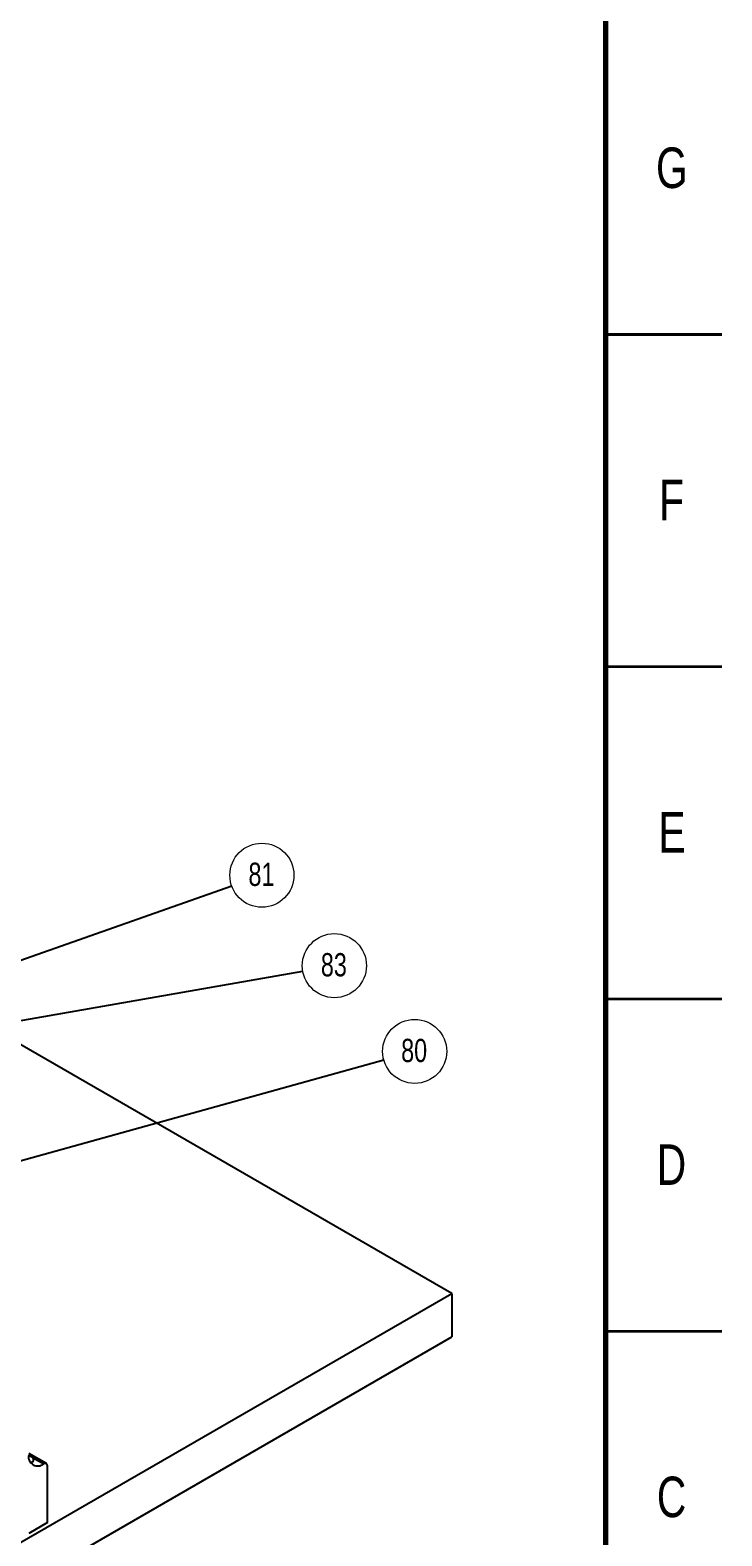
# Model space of a CAD drawing. Header units: millimetres. Extents: x 2 to 839, y 2 to 592.
# Drawn here: x 734.5 to 838.5, y 116.2 to 342.8 of the extents above; entities that cross this region are included whole.
import ezdxf

# ---------------------------------------------------------------- set-up
doc = ezdxf.new("R2010")
doc.units = ezdxf.units.MM
doc.styles.add('SLDTEXTSTYLE0', font='TXT', dxfattribs={"width": 0.75})
doc.dimstyles.new('SLDDIMSTYLE0', dxfattribs={"dimtxt": 0.18, "dimasz": 1.016, "dimexe": 0, "dimexo": 0.0625, "dimgap": 0, "dimtad": 0, "dimtih": 1, "dimtoh": 1, "dimdec": 0, "dimrnd": 1e-09, "dimzin": 0, "dimdsep": 46, "dimtxsty": 'Standard', "dimblk1": 'DOT', "dimblk2": 'DOT', "dimsah": 1, "dimcen": 0.09, "dimadec": 0, "dimazin": 0, "dimtfac": 1.016, "dimtdec": 0, "dimtofl": 0, "dimtmove": 0, "dimatfit": 3, "dimldrblk": 'DOT', "dimfxl": 1, "dimfrac": 2, "dimtolj": 1, "dimtzin": 0, "dimarcsym": 0})

# ---------------------------------------------------------------- blocks, each defined once
blk = doc.blocks.new('SW_NOTE_24')
at = {"color": 0, "linetype": 'Continuous', "lineweight": 0}
blk.add_circle((4.54, 1.6), 4.82, dxfattribs=at)
at = {"color": 0, "linetype": 'Continuous', "lineweight": 0, "insert": (4.47, 3.49), "char_height": 3.5, "attachment_point": 2, "style": 'SLDTEXTSTYLE0'}
blk.add_mtext('81', dxfattribs=at)
blk = doc.blocks.new('_Dot')
at = {"color": 0, "linetype": 'ByBlock', "lineweight": -2}
blk.add_line((-0.5, 0), (-1, 0), dxfattribs=at)
at = {"color": 0, "linetype": 'ByBlock', "const_width": 0.5}
blk.add_lwpolyline([(-0.25, 0, 1), (0.25, 0, 1)], format="xyb", close=True, dxfattribs=at)
blk = doc.blocks.new('SW_NOTE_25')
at = {"color": 0, "linetype": 'Continuous', "lineweight": 0}
blk.add_circle((4.64, 1.29), 4.82, dxfattribs=at)
at = {"color": 0, "linetype": 'Continuous', "lineweight": 0, "insert": (4.57, 3.18), "char_height": 3.5, "attachment_point": 2, "style": 'SLDTEXTSTYLE0'}
blk.add_mtext('80', dxfattribs=at)
blk = doc.blocks.new('SW_NOTE_26')
at = {"color": 0, "linetype": 'Continuous', "lineweight": 0}
blk.add_circle((4.75, 0.83), 4.82, dxfattribs=at)
at = {"color": 0, "linetype": 'Continuous', "lineweight": 0, "insert": (4.67, 2.72), "char_height": 3.5, "attachment_point": 2, "style": 'SLDTEXTSTYLE0'}
blk.add_mtext('83', dxfattribs=at)

msp = doc.modelspace()

# ---------------------------------------------------------------- linework, layer by layer
at = {"color": 7, "linetype": 'Continuous', "lineweight": 70}
msp.add_line((821, 574), (821, 20), dxfattribs=at)
at = {"color": 7, "linetype": 'Continuous', "lineweight": 35}
for p, q in [((838.501, 297), (820.999, 297)), ((821, 297), (838.5, 297)), ((821, 247), (838.5, 247)), ((821, 197), (838.5, 197)), ((821, 147), (838.5, 147))]:
    msp.add_line(p, q, dxfattribs=at)
at = {"color": 7, "linetype": 'Continuous', "lineweight": 25}
for p, q in [((797.916, 152.667), (728.619, 192.671)), ((725.791, 111.03), (797.916, 152.667)), ((797.916, 152.667), (797.916, 146.134)), ((725.791, 104.497), (797.916, 146.134)), ((736.939, 127.073), (734.276, 128.61)), ((734.965, 127.941), (736.539, 127.033)), ((737.104, 118.214), (737.104, 126.706)), ((737.104, 118.214), (734.276, 116.581))]:
    msp.add_line(p, q, dxfattribs=at)
at = {"color": 8, "linetype": 'Continuous', "lineweight": 25}
msp.add_line((734.965, 127.941), (734.276, 128.339), dxfattribs=at)
at = {"color": 7, "linetype": 'Continuous', "lineweight": 25}
for centre, radius, start, end in [((735.655, 128.116), 1.397, 170.78599, 309.20326), ((736.76, 126.762), 0.349, 350.78543, 129.20326)]:
    msp.add_arc(centre, radius, start, end, dxfattribs=at)
msp.add_open_spline([(734.576, 127.304), (734.588, 127.302), (734.736, 127.28), (734.923, 127.396), (735.063, 127.636), (734.999, 127.838), (734.965, 127.941)], degree=3, knots=[0, 0, 0, 0, 0.0304849, 0.378523, 0.68056, 1, 1, 1, 1], dxfattribs=at)

# ---------------------------------------------------------------- block references
at = {"color": 7, "linetype": 'Continuous', "lineweight": 0}
for name, p in [('SW_NOTE_24', (764.805, 214.013)), ('SW_NOTE_26', (775.492, 201.172)), ('SW_NOTE_25', (787.666, 187.815))]:
    msp.add_blockref(name, p, dxfattribs=at)

# ---------------------------------------------------------------- texts
at = {"color": 7, "linetype": 'Continuous', "lineweight": 0, "char_height": 6.096, "attachment_point": 2, "style": 'SLDTEXTSTYLE0'}
for s, insert in [('G', (830.981, 325.114)), ('F', (830.937, 275.114)), ('E', (831.011, 225.114)), ('D', (830.93, 175.114)), ('C', (830.937, 125.114))]:
    msp.add_mtext(s, dxfattribs=dict(at, insert=insert))

# ---------------------------------------------------------------- leaders
at = {"color": 7, "linetype": 'Continuous', "lineweight": 0}
for points in [[(703.747, 192.508), (764.805, 214.013)], [(699.73, 187.901), (775.492, 201.172)], [(718.538, 168.613), (787.666, 187.815)]]:
    msp.add_leader(points, dimstyle='SLDDIMSTYLE0', dxfattribs=at)

doc.saveas('drawing.dxf')
